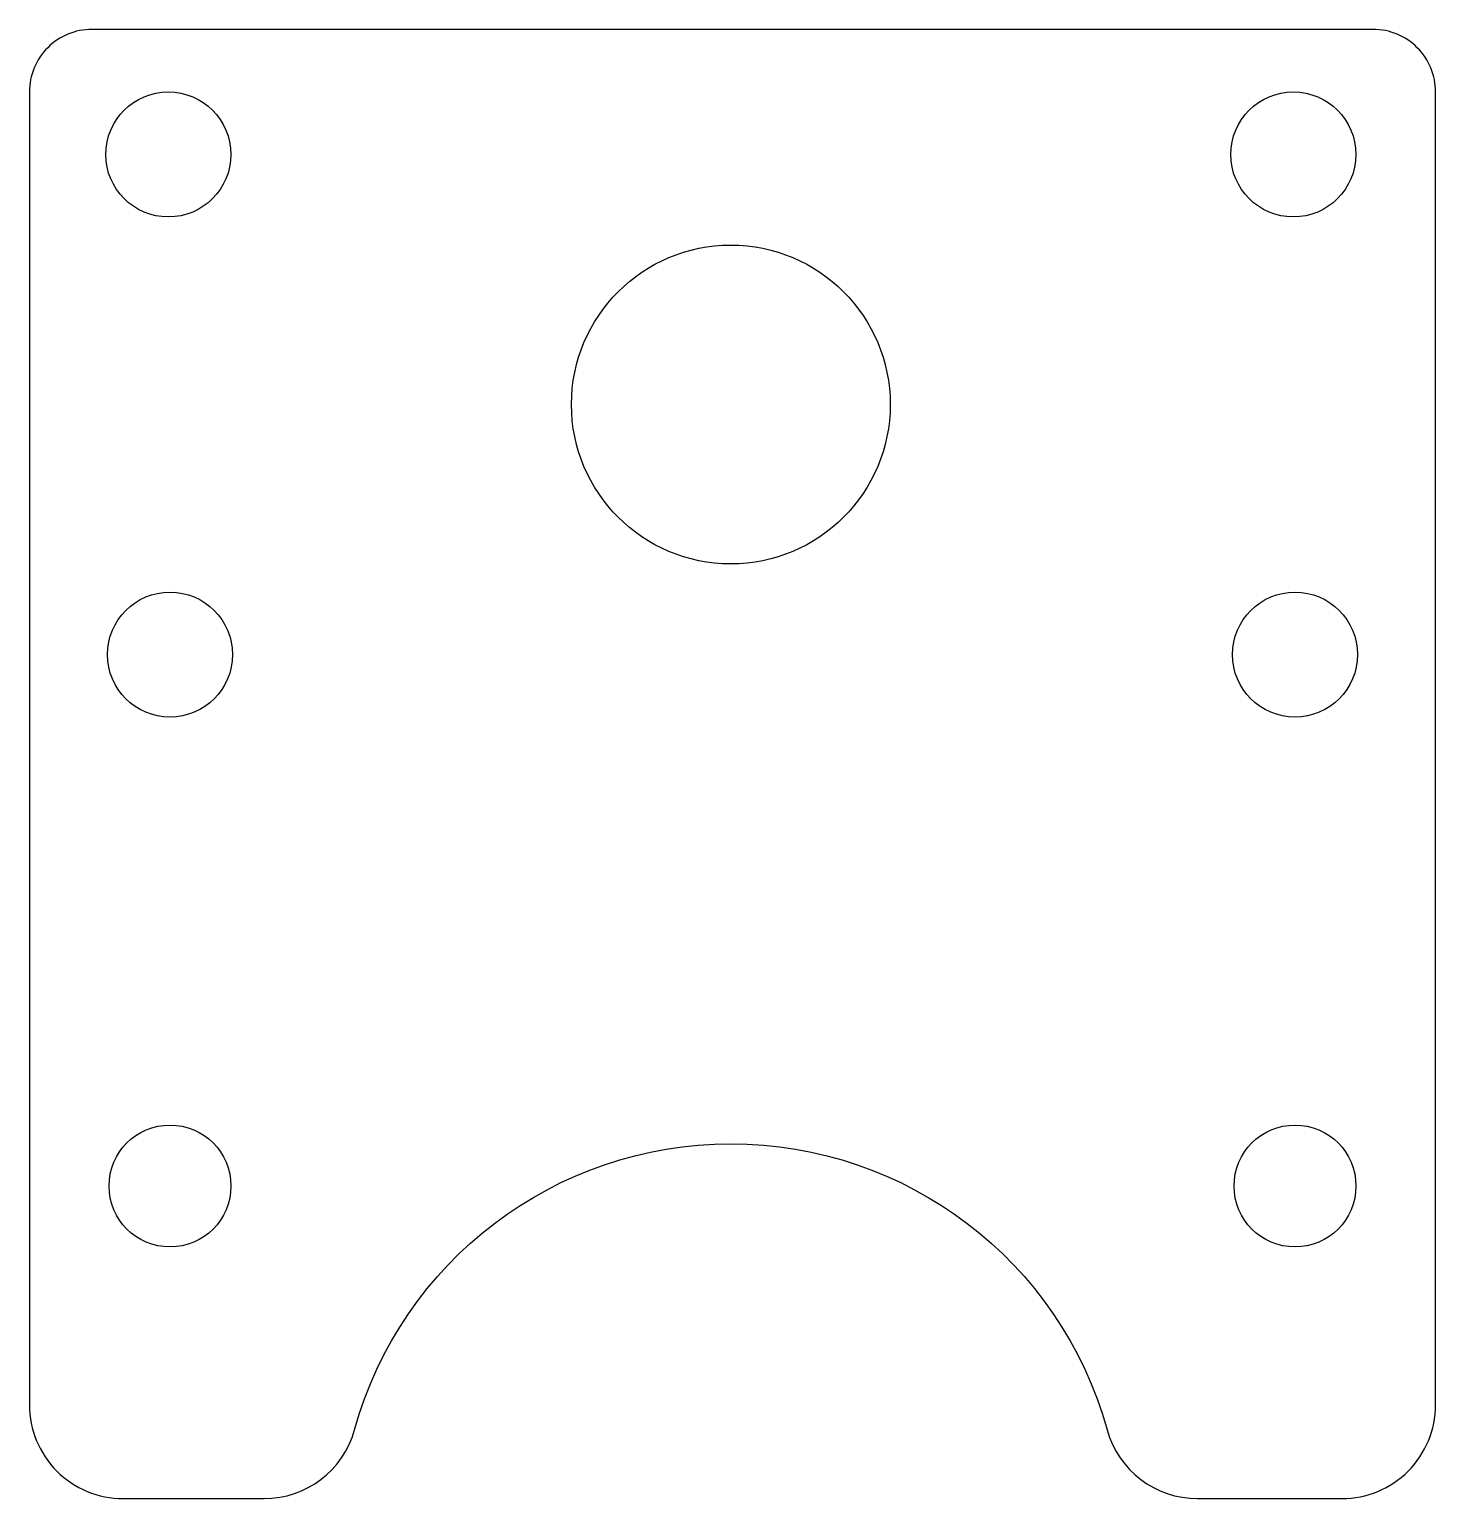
# Model space of a CAD drawing. Header units: millimetres. Extents: x -22.4 to 22.6, y -3 to 44.
import ezdxf

# ---------------------------------------------------------------- set-up
doc = ezdxf.new("R2010")
doc.units = ezdxf.units.MM

msp = doc.modelspace()

# ---------------------------------------------------------------- linework, layer by layer
msp.add_lwpolyline([(-20.447, 44.014, 0.414214), (-22.447, 42.014), (-22.447, 0.014, 0.414214), (-19.447, -2.986), (-14.934, -2.986, 0.336896), (-12.044, -0.789, -0.760059), (12.044, -0.789, 0.336896), (14.934, -2.986), (19.553, -2.986, 0.414214), (22.553, 0.014), (22.553, 42.014, 0.414214), (20.553, 44.014)], format="xyb", close=True)
for centre, radius in [((-18, 40.014), 2), ((18, 40.014), 2), ((0, 32.014), 5.1), ((-17.947, 24.014), 2), ((18.053, 24.014), 2), ((-17.947, 7.014), 1.95), ((18.053, 7.014), 1.95)]:
    msp.add_circle(centre, radius)

doc.saveas('drawing.dxf')
